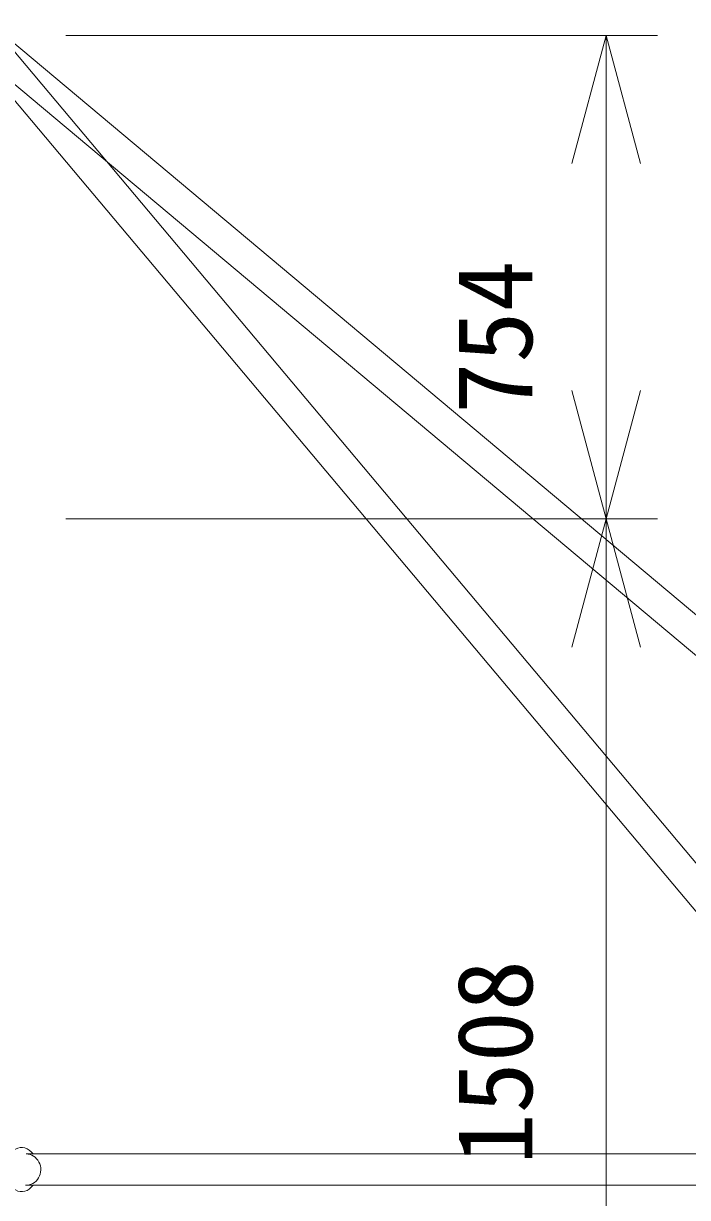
# Model space of a CAD drawing. Units: millimetres, scale not verified. Extents: x -7678 to 7678, y -9969 to 9969.
# Drawn here: x 4275 to 5310, y -378 to 1453 of the extents above; entities that cross this region are included whole.
import ezdxf
from ezdxf.enums import TextEntityAlignment as Align

# ---------------------------------------------------------------- set-up
doc = ezdxf.new("R2010")
doc.units = ezdxf.units.MM
doc.header["$LTSCALE"] = 30
doc.layers.add('0-6_30 補完実線', color=6, linetype='Continuous', lineweight=18)
doc.layers.add('0-D_05 寸法', color=7, linetype='Continuous', lineweight=18)
doc.styles.add('ＭＳ ゴシック', font='')
doc.styles.get('ＭＳ ゴシック').set_extended_font_data('MS Gothic')

msp = doc.modelspace()

# ---------------------------------------------------------------- linework, layer by layer
at = {"layer": '0-6_30 補完実線'}
for p, q in [((4223.73, 1453.43), (6347.26, -328.43)), ((4226.73, 1450.43), (5724.39, -334.42)), ((4189.5, 1419.19), (5687.16, -365.66)), ((4192.49, 1416.2), (6316.03, -365.66)), ((4279.61, -309.93), (6518.26, -309.89)), ((6518.26, -358.49), (4278.31, -358.49))]:
    msp.add_line(p, q, dxfattribs=at)
for centre, major_axis, ratio, start_param, end_param in [((4272.54, -334.19), (0, 34.5), 0.730006, 5.493893, 10.2140703), ((4279.62, -334.23), (0, 24.3), 0.935237, 3.0838559, 6.2834445)]:
    msp.add_ellipse(centre, major_axis=major_axis, ratio=ratio, start_param=start_param, end_param=end_param, dxfattribs=at)
at = {"layer": '0-D_05 寸法'}
for p, q in [((4341.16, 1434.81), (5263.44, 1434.81)), ((5183.44, 1434.81), (5183.44, 1234.81)), ((5183.44, 880.81), (5183.44, 1234.81)), ((5183.44, 680.81), (5183.44, 880.81)), ((4341.16, 680.81), (5263.44, 680.81)), ((4341.16, 680.81), (5263.44, 680.81)), ((5183.44, 680.81), (5183.44, 480.81)), ((5183.44, 480.81), (5183.44, -627.19))]:
    msp.add_line(p, q, dxfattribs=at)
for points in [[(5129.85, 1234.81), (5183.44, 1434.81), (5237.03, 1234.81)], [(5237.03, 880.81), (5183.44, 680.81), (5129.85, 880.81)], [(5129.85, 480.81), (5183.44, 680.81), (5237.03, 480.81)]]:
    msp.add_lwpolyline(points, dxfattribs=at)

# ---------------------------------------------------------------- texts
at = {"layer": '0-D_05 寸法', "style": 'ＭＳ ゴシック'}
for s, p in [('754', (5103.44, 844.48)), ('1508', (5103.44, -326.52))]:
    msp.add_text(s, height=117.3, rotation=90, dxfattribs=at).set_placement(p, align=Align.BOTTOM_LEFT)

doc.saveas('drawing.dxf')
